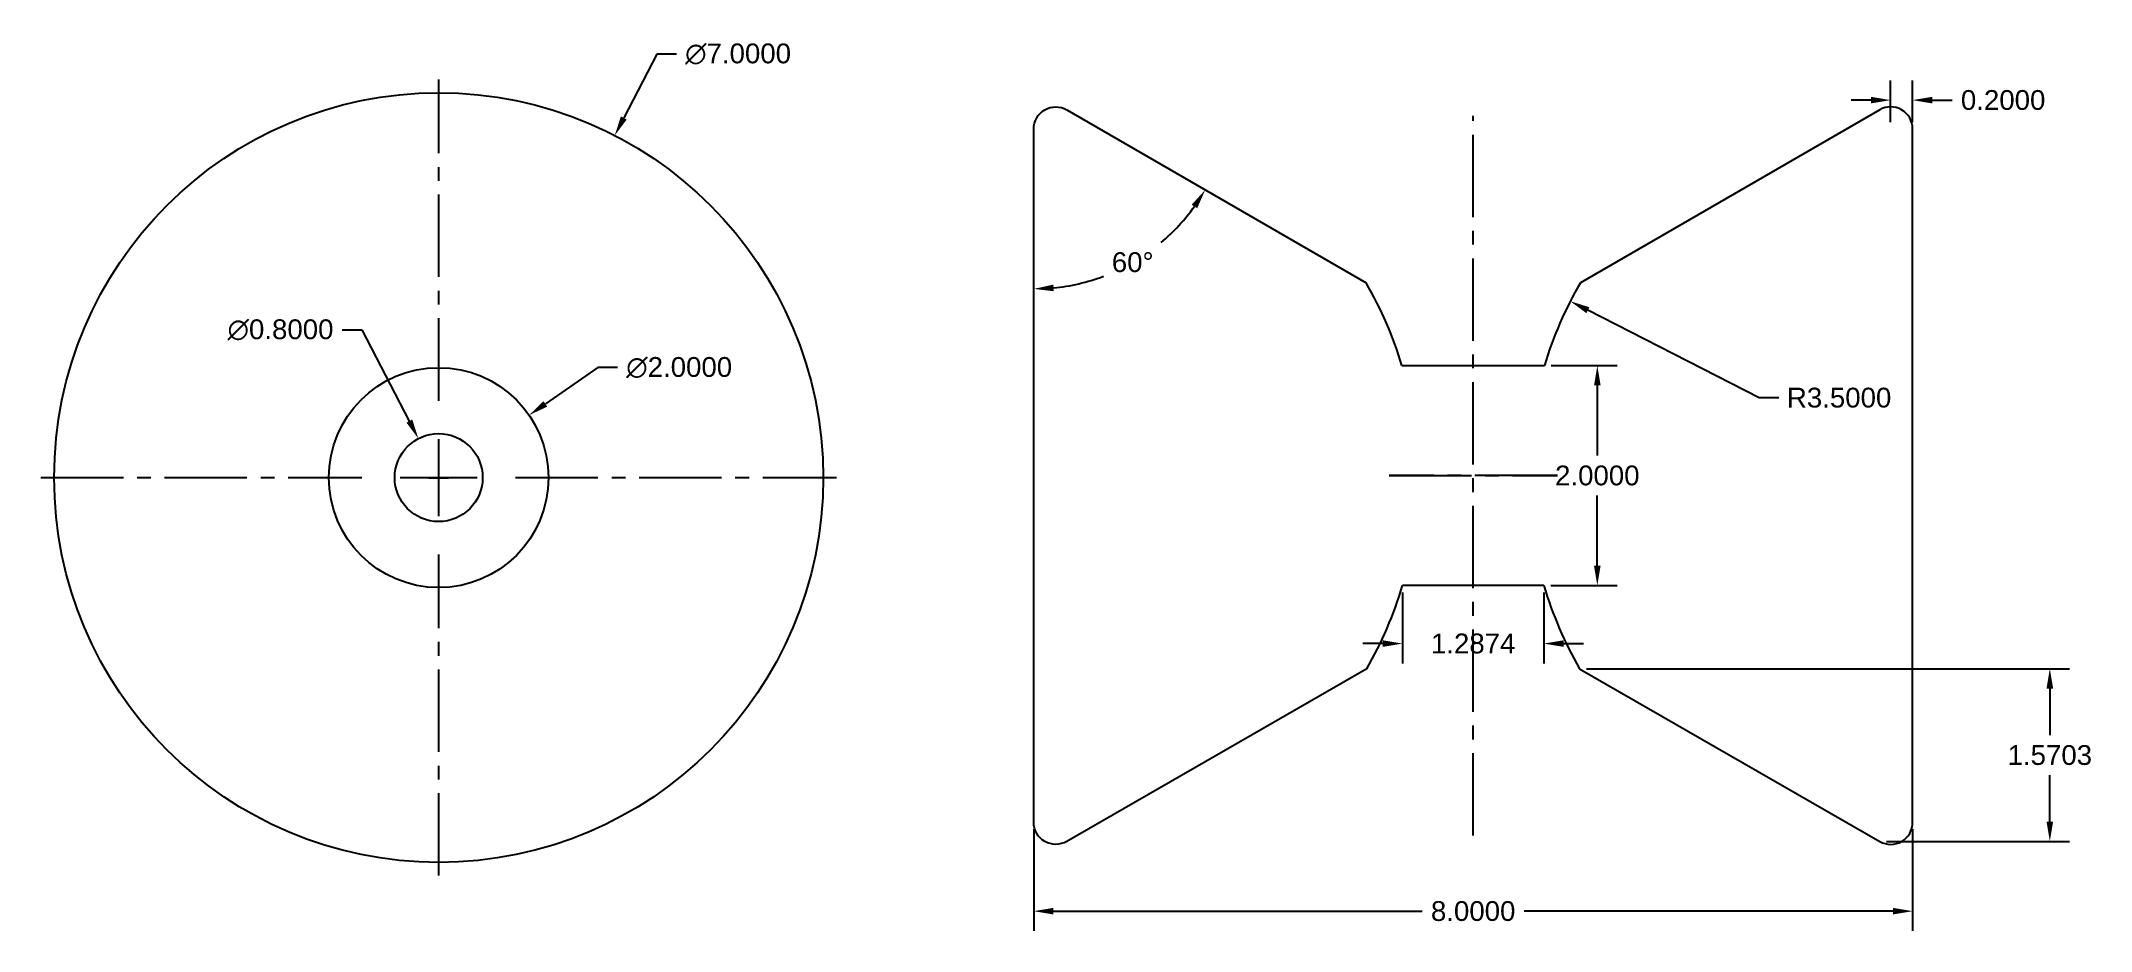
# Model space of a CAD drawing. Header units: centimetres. Extents: x -3.6 to 15, y -4.1 to 4.
import ezdxf

# ---------------------------------------------------------------- set-up
doc = ezdxf.new("R2010")
doc.units = ezdxf.units.CM
doc.header["$MEASUREMENT"] = 0
doc.linetypes.add('CENTER2', pattern=[1.125, 0.75, -0.125, 0.125, -0.125])
doc.layers.get('0').update_dxf_attribs({"true_color": 0xc2ced6})
doc.styles.get("Standard").update_dxf_attribs({"font": 'arial.ttf'})
doc.dimstyles.get("Standard").update_dxf_attribs({"dimtxt": 0.18, "dimasz": 0.18, "dimexe": 0.18, "dimexo": 0.0625, "dimgap": 0.09, "dimtad": 0, "dimtih": 1, "dimtoh": 1, "dimdec": 4, "dimzin": 0, "dimdsep": 46, "dimtxsty": 'Standard', "dimcen": 0.09, "dimadec": 0, "dimazin": 0, "dimtfac": 1, "dimtdec": 4, "dimtofl": 0, "dimtmove": 0, "dimatfit": 3, "dimfxl": 1, "dimtolj": 1, "dimtzin": 0, "dimarcsym": 0})

# ---------------------------------------------------------------- blocks, each defined once
blk = doc.blocks.new('*D5')
at = {"color": 0, "lineweight": -2, "transparency": 16777216}
for p, q in [((5.41, -3.217), (5.41, -4.142)), ((13.41, -3.217), (13.41, -4.142)), ((5.59, -3.962), (8.947, -3.962)), ((13.23, -3.962), (9.874, -3.962))]:
    blk.add_line(p, q, dxfattribs=at)
at = {"color": 0, "transparency": 16777216}
for points in [[(5.59, -3.932), (5.59, -3.992), (5.41, -3.962)], [(13.23, -3.932), (13.23, -3.992), (13.41, -3.962)]]:
    blk.add_solid(points, dxfattribs=at)
at = {"layer": 'Defpoints', "color": 0, "transparency": 16777216}
for p in [(5.41, -3.154), (13.41, -3.154), (13.41, -3.962)]:
    blk.add_point(p, dxfattribs=at)
at = {"color": 0, "transparency": 16777216, "insert": (9.41, -3.962), "char_height": 0.18, "attachment_point": 5}
blk.add_mtext('\\A1;8.0000', dxfattribs=at)
blk = doc.blocks.new('*D6')
at = {"color": 0, "lineweight": -2, "transparency": 16777216}
for p, q in [((10.442, -1.757), (14.839, -1.757)), ((14.659, -1.937), (14.659, -2.361)), ((14.659, -3.148), (14.659, -2.725)), ((13.173, -3.328), (14.839, -3.328))]:
    blk.add_line(p, q, dxfattribs=at)
at = {"color": 0, "transparency": 16777216}
for points in [[(14.629, -1.937), (14.689, -1.937), (14.659, -1.757)], [(14.629, -3.148), (14.689, -3.148), (14.659, -3.328)]]:
    blk.add_solid(points, dxfattribs=at)
at = {"layer": 'Defpoints', "color": 0, "transparency": 16777216}
for p in [(10.379, -1.757), (13.111, -3.328), (14.659, -3.328)]:
    blk.add_point(p, dxfattribs=at)
at = {"color": 0, "transparency": 16777216, "insert": (14.659, -2.543), "char_height": 0.18, "attachment_point": 5}
blk.add_mtext('\\A1;1.5703', dxfattribs=at)
blk = doc.blocks.new('*D8')
at = {"color": 0, "lineweight": -2, "transparency": 16777216}
for p, q in [((12.012, 0.708), (10.454, 1.504)), ((12.192, 0.708), (12.012, 0.708))]:
    blk.add_line(p, q, dxfattribs=at)
at = {"color": 0, "transparency": 16777216}
blk.add_solid([(10.468, 1.531), (10.441, 1.477), (10.294, 1.586)], dxfattribs=at)
at = {"layer": 'Defpoints', "color": 0, "transparency": 16777216}
for p in [(10.294, 1.586), (13.41, -0.007)]:
    blk.add_point(p, dxfattribs=at)
at = {"color": 0, "transparency": 16777216, "insert": (12.741, 0.708), "char_height": 0.18, "attachment_point": 5}
blk.add_mtext('\\A1;R3.5000', dxfattribs=at)
blk = doc.blocks.new('*D9')
at = {"color": 0, "lineweight": -2, "transparency": 16777216}
for p, q in [((8.767, -1.063), (8.767, -1.708)), ((10.054, -1.063), (10.054, -1.708)), ((8.587, -1.528), (8.407, -1.528)), ((10.234, -1.528), (10.414, -1.528))]:
    blk.add_line(p, q, dxfattribs=at)
at = {"color": 0, "transparency": 16777216}
for points in [[(8.587, -1.498), (8.587, -1.558), (8.767, -1.528)], [(10.234, -1.498), (10.234, -1.558), (10.054, -1.528)]]:
    blk.add_solid(points, dxfattribs=at)
at = {"layer": 'Defpoints', "color": 0, "transparency": 16777216}
for p in [(8.767, -1), (10.054, -1), (10.054, -1.528)]:
    blk.add_point(p, dxfattribs=at)
at = {"color": 0, "transparency": 16777216, "insert": (9.41, -1.528), "char_height": 0.18, "attachment_point": 5}
blk.add_mtext('\\A1;1.2874', dxfattribs=at)
blk = doc.blocks.new('*D10')
at = {"color": 0, "lineweight": -2, "transparency": 16777216}
for p, q in [((10.121, 1), (10.72, 1)), ((10.54, 0.82), (10.54, 0.182)), ((10.54, -0.82), (10.54, -0.182)), ((10.116, -1), (10.72, -1))]:
    blk.add_line(p, q, dxfattribs=at)
at = {"color": 0, "transparency": 16777216}
for points in [[(10.51, 0.82), (10.57, 0.82), (10.54, 1)], [(10.51, -0.82), (10.57, -0.82), (10.54, -1)]]:
    blk.add_solid(points, dxfattribs=at)
at = {"layer": 'Defpoints', "color": 0, "transparency": 16777216}
for p in [(10.058, 1), (10.054, -1), (10.54, -1)]:
    blk.add_point(p, dxfattribs=at)
at = {"color": 0, "transparency": 16777216, "insert": (10.54, 0), "char_height": 0.18, "attachment_point": 5}
blk.add_mtext('\\A1;2.0000', dxfattribs=at)
blk = doc.blocks.new('*D11')
at = {"color": 0, "lineweight": -2, "transparency": 16777216}
for start, end in [(310.0863, 324.2741), (275.7259, 290.5971)]:
    blk.add_arc((5.41, 3.5), 1.802, start, end, dxfattribs=at)
at = {"color": 0, "transparency": 16777216}
for points in [[(6.848, 2.464), (6.898, 2.432), (6.971, 2.599)], [(5.592, 1.677), (5.589, 1.737), (5.41, 1.698)]]:
    blk.add_solid(points, dxfattribs=at)
at = {"layer": 'Defpoints', "color": 0, "transparency": 16777216}
for p in [(5.71, 3.327), (5.41, 3.154), (6.027, 1.807), (8.435, 1.754), (5.41, -3.154)]:
    blk.add_point(p, dxfattribs=at)
at = {"color": 0, "transparency": 16777216, "insert": (6.311, 1.94), "char_height": 0.18, "attachment_point": 5}
blk.add_mtext('\\A1;60°', dxfattribs=at)
blk = doc.blocks.new('*D12')
at = {"color": 0, "lineweight": -2, "transparency": 16777216}
for p, q in [((13.21, 3.216), (13.21, 3.595)), ((13.41, 3.216), (13.41, 3.595)), ((13.03, 3.415), (12.85, 3.415)), ((13.59, 3.415), (13.77, 3.415))]:
    blk.add_line(p, q, dxfattribs=at)
at = {"color": 0, "transparency": 16777216}
for points in [[(13.03, 3.445), (13.03, 3.385), (13.21, 3.415)], [(13.59, 3.445), (13.59, 3.385), (13.41, 3.415)]]:
    blk.add_solid(points, dxfattribs=at)
at = {"layer": 'Defpoints', "color": 0, "transparency": 16777216}
for p in [(13.41, 3.415), (13.21, 3.154), (13.41, 3.154)]:
    blk.add_point(p, dxfattribs=at)
at = {"color": 0, "transparency": 16777216, "insert": (14.234, 3.415), "char_height": 0.18, "attachment_point": 5}
blk.add_mtext('\\A1;0.2000', dxfattribs=at)
blk = doc.blocks.new('*D13')
at = {"color": 0, "lineweight": -2, "transparency": 16777216}
for p, q in [((1.978, 3.834), (1.679, 3.253)), ((2.158, 3.834), (1.978, 3.834)), ((-0.006, -0.109), (-0.006, 0.071)), ((-0.096, -0.019), (0.084, -0.019))]:
    blk.add_line(p, q, dxfattribs=at)
at = {"color": 0, "transparency": 16777216}
blk.add_solid([(1.652, 3.267), (1.705, 3.239), (1.596, 3.093)], dxfattribs=at)
at = {"layer": 'Defpoints', "color": 0, "transparency": 16777216}
for p in [(1.596, 3.093), (-1.609, -3.13)]:
    blk.add_point(p, dxfattribs=at)
at = {"color": 0, "transparency": 16777216, "insert": (2.719, 3.834), "char_height": 0.18, "attachment_point": 5}
blk.add_mtext('\\A1;∅7.0000', dxfattribs=at)
blk = doc.blocks.new('*D14')
at = {"color": 0, "lineweight": -2, "transparency": 16777216}
for p, q in [((1.442, 0.982), (0.965, 0.652)), ((1.622, 0.982), (1.442, 0.982)), ((-0.006, -0.109), (-0.006, 0.071)), ((-0.096, -0.019), (0.084, -0.019))]:
    blk.add_line(p, q, dxfattribs=at)
at = {"color": 0, "transparency": 16777216}
blk.add_solid([(0.948, 0.677), (0.982, 0.627), (0.817, 0.55)], dxfattribs=at)
at = {"layer": 'Defpoints', "color": 0, "transparency": 16777216}
for p in [(0.817, 0.55), (-0.829, -0.587)]:
    blk.add_point(p, dxfattribs=at)
at = {"color": 0, "transparency": 16777216, "insert": (2.183, 0.982), "char_height": 0.18, "attachment_point": 5}
blk.add_mtext('\\A1;∅2.0000', dxfattribs=at)
blk = doc.blocks.new('*D15')
at = {"color": 0, "lineweight": -2, "transparency": 16777216}
for p, q in [((-0.885, 1.325), (-0.705, 1.325)), ((-0.705, 1.325), (-0.274, 0.496)), ((-0.006, -0.109), (-0.006, 0.071)), ((-0.096, -0.019), (0.084, -0.019))]:
    blk.add_line(p, q, dxfattribs=at)
at = {"color": 0, "transparency": 16777216}
blk.add_solid([(-0.247, 0.51), (-0.3, 0.482), (-0.191, 0.336)], dxfattribs=at)
at = {"layer": 'Defpoints', "color": 0, "transparency": 16777216}
for p in [(-0.191, 0.336), (0.178, -0.373)]:
    blk.add_point(p, dxfattribs=at)
at = {"color": 0, "transparency": 16777216, "insert": (-1.446, 1.325), "char_height": 0.18, "attachment_point": 5}
blk.add_mtext('\\A1;∅0.8000', dxfattribs=at)
blk = doc.blocks.new('*U16')
at = {"color": 0, "linetype": 'CENTER2', "transparency": 16777216}
for p, q in [((0, 0.7), (0, 3.62)), ((-3.62, 0), (-0.7, 0)), ((0.7, 0), (3.62, 0)), ((0, -3.62), (0, -0.7))]:
    blk.add_line(p, q, dxfattribs=at)
at = {"color": 0, "linetype": 'Continuous', "transparency": 16777216}
for p, q in [((0, -0.35), (0, 0.35)), ((-0.35, 0), (0.35, 0))]:
    blk.add_line(p, q, dxfattribs=at)
blk = doc.blocks.new('*U17')
at = {"color": 0, "linetype": 'CENTER2', "transparency": 16777216}
blk.add_line((0, -3.274), (0, 3.274), dxfattribs=at)
blk = doc.blocks.new('*U18')
at = {"color": 0, "linetype": 'CENTER2', "transparency": 16777216}
blk.add_line((-0.766, 0), (0.766, 0), dxfattribs=at)
blk = doc.blocks.new('*U19')
at = {"color": 0, "linetype": 'CENTER2', "transparency": 16777216}
blk.add_line((0.766, 0), (-0.766, 0), dxfattribs=at)
blk = doc.blocks.new('*U20')
at = {"color": 0, "linetype": 'CENTER2', "transparency": 16777216}
blk.add_line((-0.766, 0), (0.766, 0), dxfattribs=at)
blk = doc.blocks.new('*U21')
at = {"color": 0, "linetype": 'CENTER2', "transparency": 16777216}
blk.add_line((-0.766, 0), (0.766, 0), dxfattribs=at)
blk = doc.blocks.new('*U22')
at = {"color": 0, "linetype": 'CENTER2', "transparency": 16777216}
blk.add_line((-0.766, 0), (0.766, 0), dxfattribs=at)

msp = doc.modelspace()

# ---------------------------------------------------------------- linework, layer by layer
for points in [[(8.44137, -1.75746), (5.70995, -3.32772, -0.57673414), (5.41027, -3.15433), (5.41027, 3.15359, -0.57735027), (5.71027, 3.32679), (8.43484, 1.75376)], [(10.37916, -1.75746), (13.11059, -3.32772, 0.57673414), (13.41027, -3.15433), (13.41027, 3.15359, 0.57735027), (13.11027, 3.32679), (10.3857, 1.75376)]]:
    msp.add_lwpolyline(points, format="xyb")
for points in [[(8.76213, 1), (10.0584, 1)], [(10.05394, -1), (8.76659, -1)]]:
    msp.add_lwpolyline(points)
for radius in [3.5, 1, 0.4]:
    msp.add_circle((-0.00618, -0.01854), radius)
for centre, start, end in [((5.41027, -0.00748), 16.729371, 30.212779), ((13.41027, -0.00748), 149.787221, 163.270629), ((5.41027, -0.00748), 330.000451, 343.526187), ((13.41027, -0.00748), 196.473813, 209.999549)]:
    msp.add_arc(centre, 3.5, start, end)

# ---------------------------------------------------------------- block references
at = {"linetype": 'CENTER2'}
for name, p in [('*U16', (-0.00618, -0.01854)), ('*U17', (9.41027, -0.00037)), ('*U18', (9.41027, 0)), ('*U19', (9.41027, 0)), ('*U20', (9.41027, 0)), ('*U21', (9.41027, 0)), ('*U22', (9.41027, 0))]:
    msp.add_blockref(name, p, dxfattribs=at)

# ---------------------------------------------------------------- dimensions: what is measured, and where the dimension line sits
for p1, p2, picture, middle in [((-1.60868, -3.13013), (1.59633, 3.09304), '*D13', (2.71942, 3.83448)), ((0.17843, -0.3734), (-0.19078, 0.33631), '*D15', (-1.44624, 1.32475)), ((-0.82895, -0.58691), (0.8166, 0.54983), '*D14', (2.18278, 0.98153))]:
    dim = msp.add_diameter_dim_2p(p1=p1, p2=p2, dimstyle='Standard')
    dim.commit()
    dim.dimension.update_dxf_attribs({"geometry": picture, "text_midpoint": middle, "dimtype": 163})
for base, p1, p2, picture, middle in [((13.41027, 3.41461), (13.21027, 3.15359), (13.41027, 3.15359), '*D12', (14.23359, 3.41461)), ((10.053944, -1.528226), (8.76659, -1), (10.053944, -1), '*D9', (9.410267, -1.528226))]:
    dim = msp.add_linear_dim(base=base, p1=p1, p2=p2, dimstyle='Standard')
    dim.commit()
    dim.dimension.update_dxf_attribs({"geometry": picture, "text_midpoint": middle})
dim = msp.add_angular_dim_2l(base=(6.02656, 1.80676), line1=((5.41027, -3.15433), (5.41027, 3.15359)), line2=((5.71027, 3.32679), (8.43484, 1.75376)), dimstyle='Standard')
dim.commit()
dim.dimension.update_dxf_attribs({"geometry": '*D11', "text_midpoint": (6.31122, 1.9395)})
dim = msp.add_radius_dim(center=(13.41027, -0.00748), mpoint=(10.29408, 1.58606), dimstyle='Standard')
dim.commit()
dim.dimension.update_dxf_attribs({"geometry": '*D8', "text_midpoint": (12.74148, 0.70754), "dimtype": 164})
for base, p1, p2, angle, picture, middle in [((10.54021, -1), (10.0584, 1), (10.05394, -1), 90, '*D10', (10.54021, 0)), ((14.65889, -3.32772), (10.37916, -1.75746), (13.11059, -3.32772), 90, '*D6', (14.65889, -2.54259)), ((13.41027, -3.96199), (5.41027, -3.15433), (13.41027, -3.15433), 180, '*D5', (9.41027, -3.96199))]:
    dim = msp.add_linear_dim(base=base, p1=p1, p2=p2, angle=angle, dimstyle='Standard')
    dim.commit()
    dim.dimension.update_dxf_attribs({"geometry": picture, "text_midpoint": middle})

doc.saveas('drawing.dxf')
